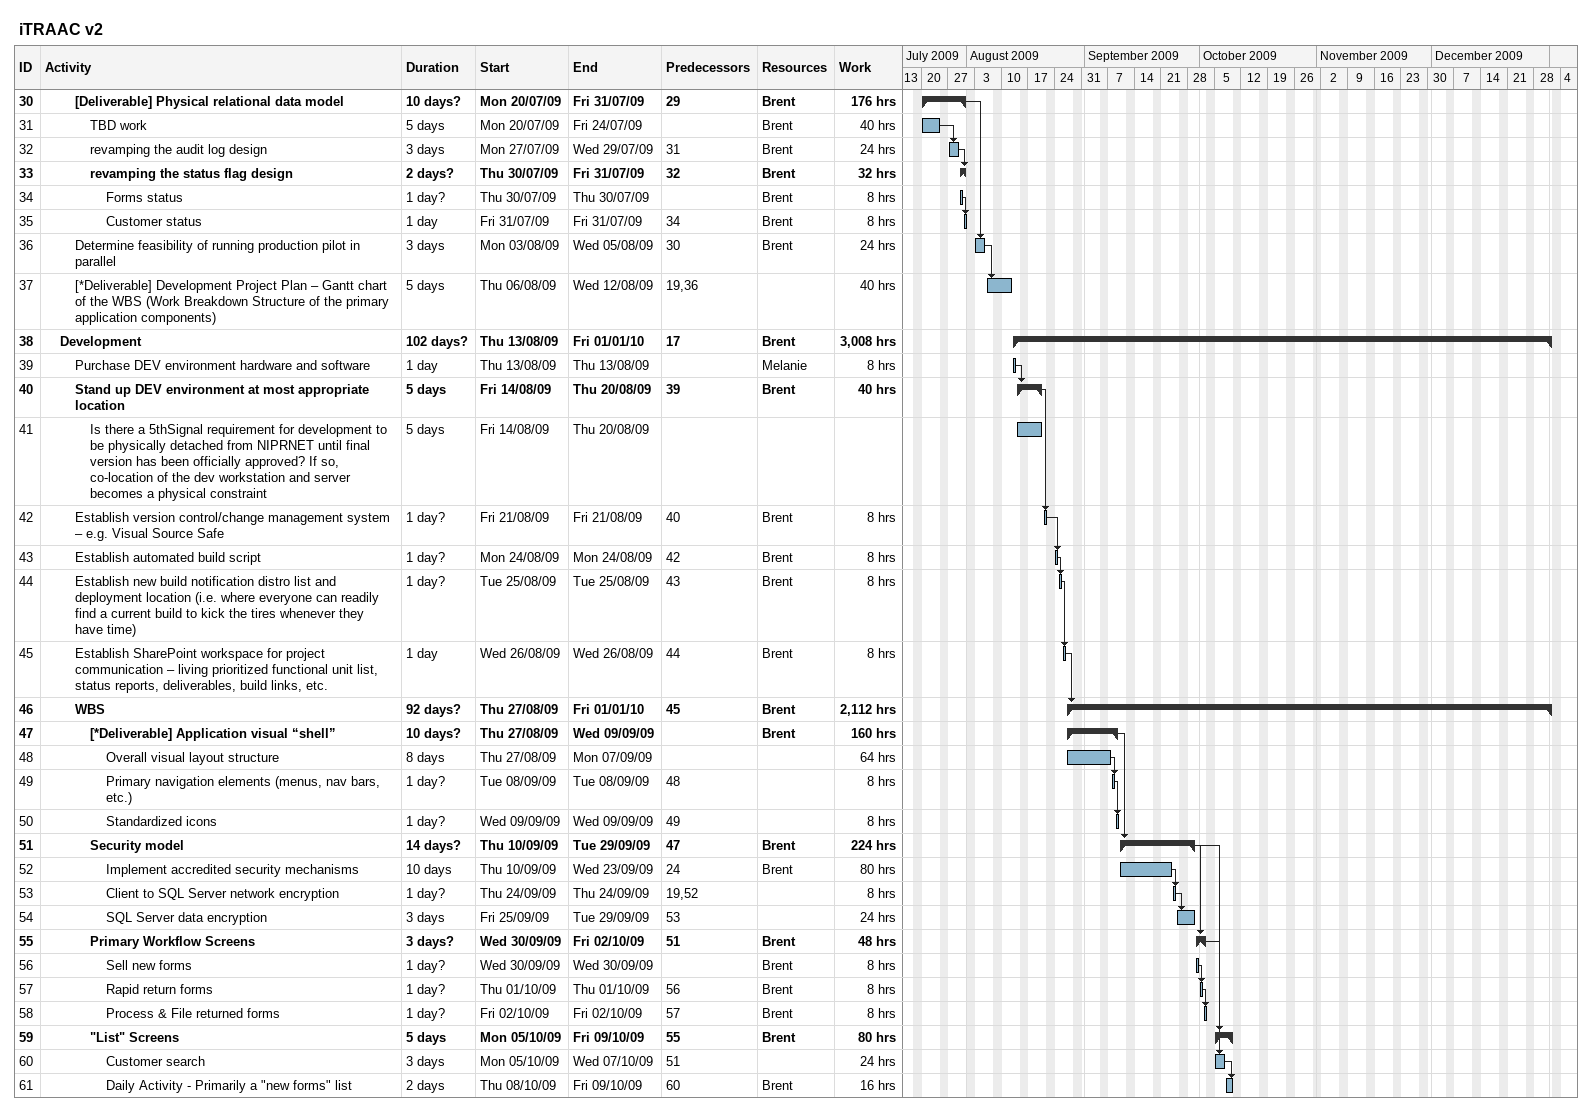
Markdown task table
iTRAAC v2

| ID | Level | Task | Duration | Start | Finish | Predecessors | Resources | Work (h) |
|---|---|---|---|---|---|---|---|---|
| 30 | 3 | **[Deliverable] Physical relational data model** | 10d? | 2009-07-20 | 2009-07-31 | 29 | Brent | 176 |
| 31 | 4 | TBD work | 5d | 2009-07-20 | 2009-07-24 |  | Brent | 40 |
| 32 | 4 | revamping the audit log design | 3d | 2009-07-27 | 2009-07-29 | 31 | Brent | 24 |
| 33 | 4 | **revamping the status flag design** | 2d? | 2009-07-30 | 2009-07-31 | 32 | Brent | 32 |
| 34 | 5 | Forms status | 1d? | 2009-07-30 | 2009-07-30 |  | Brent | 8 |
| 35 | 5 | Customer status | 1d | 2009-07-31 | 2009-07-31 | 34 | Brent | 8 |
| 36 | 3 | Determine feasibility of running production pilot in parallel | 3d | 2009-08-03 | 2009-08-05 | 30 | Brent | 24 |
| 37 | 3 | [*Deliverable] Development Project Plan – Gantt chart of the WBS (Work Breakdown Structure of the primary application components) | 5d | 2009-08-06 | 2009-08-12 | 19, 36 |  | 40 |
| 38 | 2 | **Development** | 102d? | 2009-08-13 | 2010-01-01 | 17 | Brent | 3008 |
| 39 | 3 | Purchase DEV environment hardware and software | 1d | 2009-08-13 | 2009-08-13 |  | Melanie | 8 |
| 40 | 3 | **Stand up DEV environment at most appropriate location** | 5d | 2009-08-14 | 2009-08-20 | 39 | Brent | 40 |
| 41 | 4 | Is there a 5thSignal requirement for development to be physically detached from NIPRNET until final version has been officially approved? If so, co-location of the dev workstation and server becomes a physical constraint | 5d | 2009-08-14 | 2009-08-20 |  |  |  |
| 42 | 3 | Establish version control/change management system – e.g. Visual Source Safe | 1d? | 2009-08-21 | 2009-08-21 | 40 | Brent | 8 |
| 43 | 3 | Establish automated build script | 1d? | 2009-08-24 | 2009-08-24 | 42 | Brent | 8 |
| 44 | 3 | Establish new build notification distro list and deployment location (i.e. where everyone can readily find a current build to kick the tires whenever they have time) | 1d? | 2009-08-25 | 2009-08-25 | 43 | Brent | 8 |
| 45 | 3 | Establish SharePoint workspace for project communication – living prioritized functional unit list, status reports, deliverables, build links, etc. | 1d | 2009-08-26 | 2009-08-26 | 44 | Brent | 8 |
| 46 | 3 | **WBS** | 92d? | 2009-08-27 | 2010-01-01 | 45 | Brent | 2112 |
| 47 | 4 | **[*Deliverable] Application visual “shell”** | 10d? | 2009-08-27 | 2009-09-09 |  | Brent | 160 |
| 48 | 5 | Overall visual layout structure | 8d | 2009-08-27 | 2009-09-07 |  |  | 64 |
| 49 | 5 | Primary navigation elements (menus, nav bars, etc.) | 1d? | 2009-09-08 | 2009-09-08 | 48 |  | 8 |
| 50 | 5 | Standardized icons | 1d? | 2009-09-09 | 2009-09-09 | 49 |  | 8 |
| 51 | 4 | **Security model** | 14d? | 2009-09-10 | 2009-09-29 | 47 | Brent | 224 |
| 52 | 5 | Implement accredited security mechanisms | 10d | 2009-09-10 | 2009-09-23 | 24 | Brent | 80 |
| 53 | 5 | Client to SQL Server network encryption | 1d? | 2009-09-24 | 2009-09-24 | 19, 52 |  | 8 |
| 54 | 5 | SQL Server data encryption | 3d | 2009-09-25 | 2009-09-29 | 53 |  | 24 |
| 55 | 4 | **Primary Workflow Screens** | 3d? | 2009-09-30 | 2009-10-02 | 51 | Brent | 48 |
| 56 | 5 | Sell new forms | 1d? | 2009-09-30 | 2009-09-30 |  | Brent | 8 |
| 57 | 5 | Rapid return forms | 1d? | 2009-10-01 | 2009-10-01 | 56 | Brent | 8 |
| 58 | 5 | Process & File returned forms | 1d? | 2009-10-02 | 2009-10-02 | 57 | Brent | 8 |
| 59 | 4 | **"List" Screens** | 5d | 2009-10-05 | 2009-10-09 | 55 | Brent | 80 |
| 60 | 5 | Customer search | 3d | 2009-10-05 | 2009-10-07 | 51 |  | 24 |
| 61 | 5 | Daily Activity - Primarily a "new forms" list | 2d | 2009-10-08 | 2009-10-09 | 60 | Brent | 16 |
